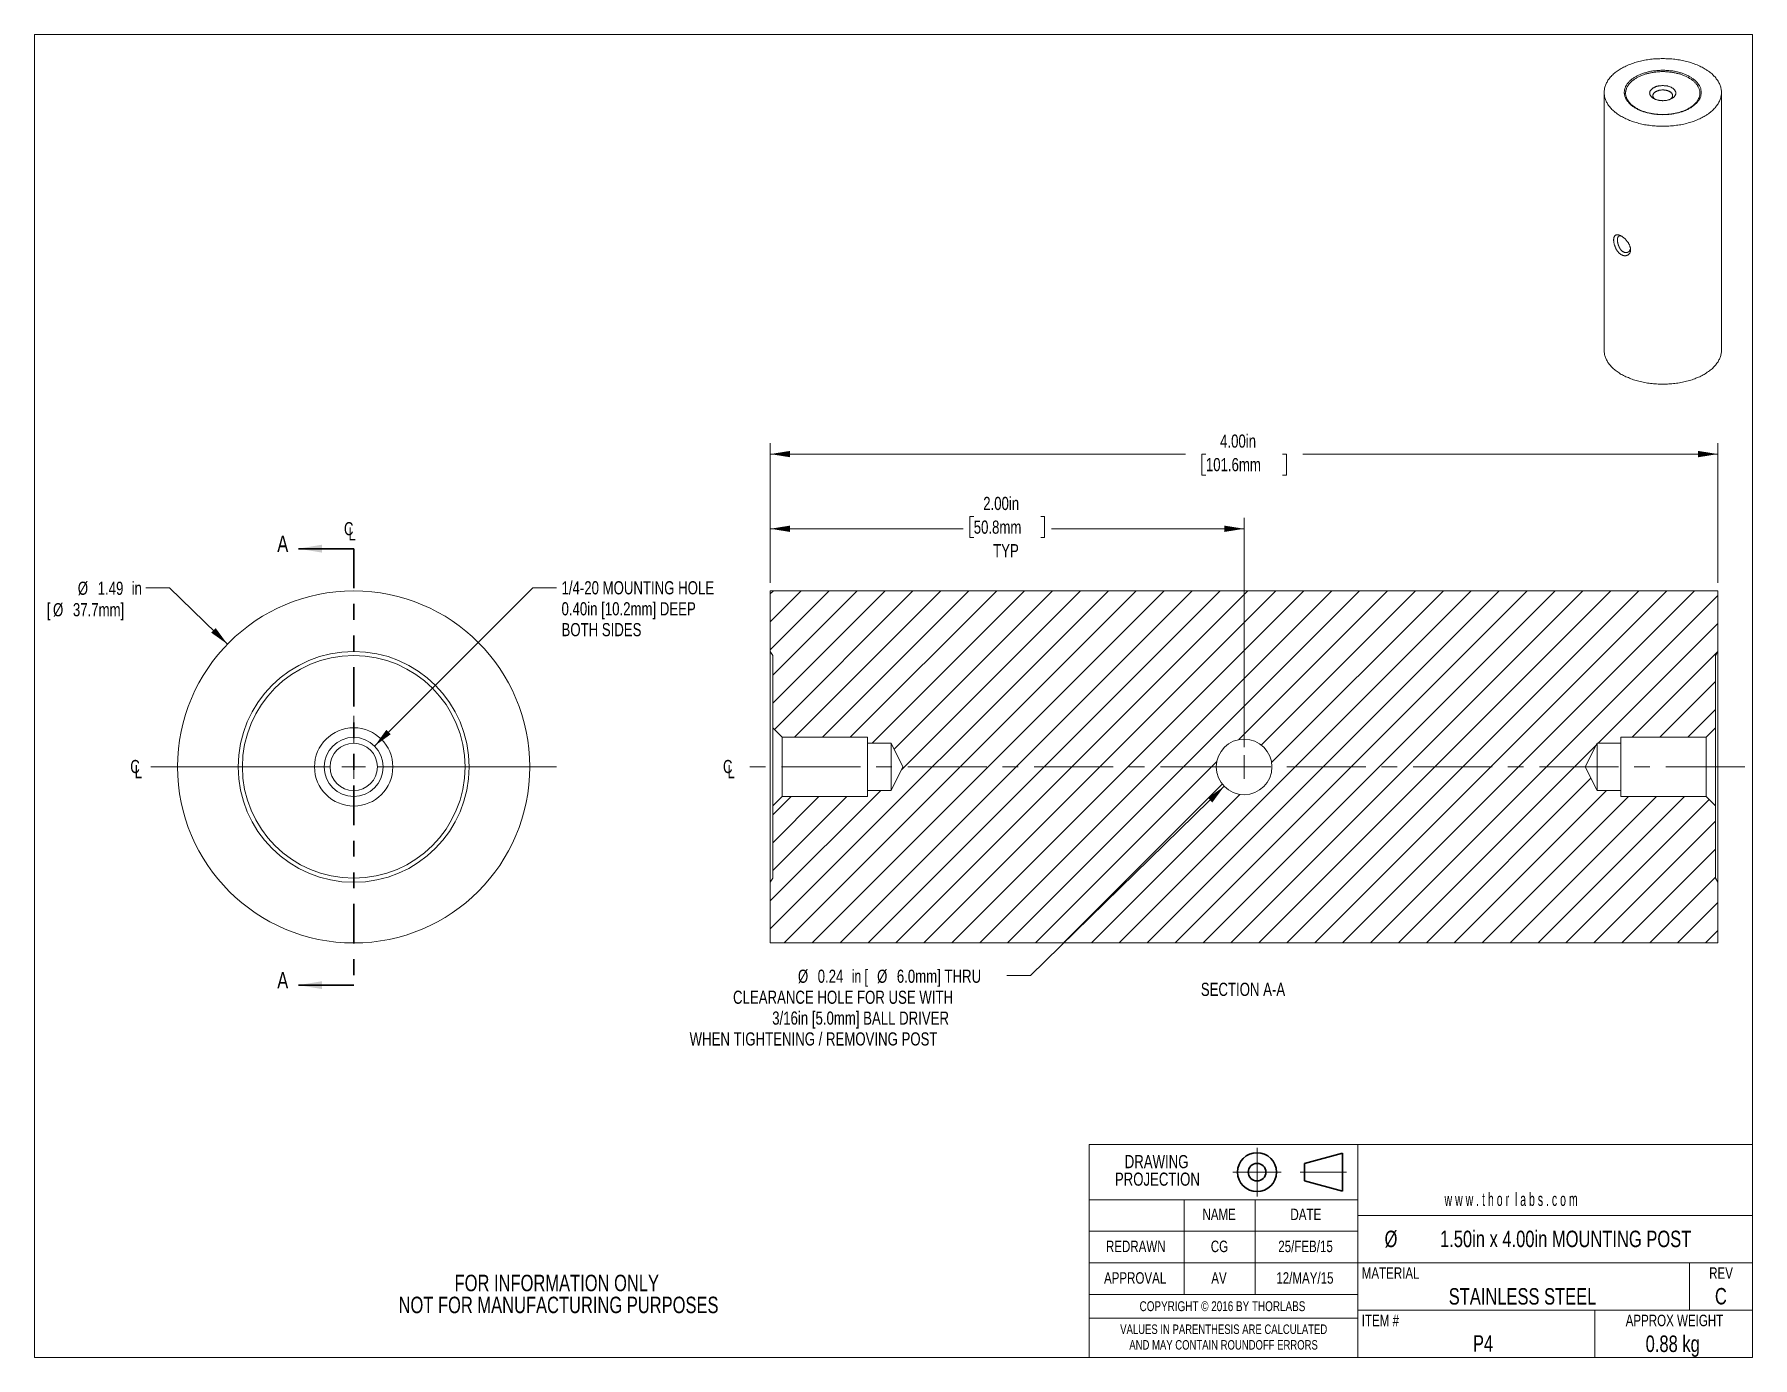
# Model space of a CAD drawing. Header units: inches. Extents: x 0.1 to 10.9, y 0.1 to 8.4.
import ezdxf

# ---------------------------------------------------------------- set-up
doc = ezdxf.new("R2010")
doc.units = ezdxf.units.IN
doc.header["$MEASUREMENT"] = 0
doc.header["$PDSIZE"] = -1
doc.linetypes.add('CENTERX2', pattern=[0.8, 0.5, -0.1, 0.1, -0.1])
doc.linetypes.add('PHANTOM', pattern=[0.5, 0.25, -0.05, 0.05, -0.05, 0.05, -0.05])
doc.styles.add('SLDTEXTSTYLE0', font='TXT', dxfattribs={"width": 0.75})
doc.styles.add('SLDTEXTSTYLE1', font='TXT', dxfattribs={"width": 0.6})
doc.styles.add('SLDTEXTSTYLE2', font='TXT', dxfattribs={"width": 0.6875})
doc.dimstyles.new('SLDDIMSTYLE0', dxfattribs={"dimtxt": 0.083333, "dimasz": 0.125, "dimexe": 0, "dimexo": 0.0625, "dimgap": 0.020833, "dimtad": 0, "dimtih": 1, "dimtoh": 1, "dimlfac": 0.666667, "dimrnd": 1e-09, "dimzin": 12, "dimdsep": 46, "dimtxsty": 'SLDTEXTSTYLE0', "dimsah": 1, "dimcen": 0, "dimadec": 0, "dimazin": 3, "dimtfac": 1, "dimtofl": 0, "dimtmove": 0, "dimatfit": 3, "dimfxl": 1, "dimfrac": 2, "dimtolj": 1, "dimtzin": 12, "dimarcsym": 0})
doc.dimstyles.new('SLDDIMSTYLE1', dxfattribs={"dimtxt": 0.083333, "dimasz": 0.125, "dimexe": 0, "dimexo": 0.0625, "dimgap": 0.020833, "dimtad": 0, "dimtih": 1, "dimtoh": 1, "dimlfac": 0.666667, "dimrnd": 1e-09, "dimzin": 12, "dimdsep": 46, "dimtxsty": 'SLDTEXTSTYLE0', "dimsah": 1, "dimcen": 0, "dimadec": 0, "dimazin": 3, "dimtfac": 1, "dimtofl": 0, "dimtmove": 0, "dimatfit": 3, "dimfxl": 1, "dimfrac": 2, "dimtolj": 1, "dimtzin": 12, "dimarcsym": 0})
doc.dimstyles.new('SLDDIMSTYLE2', dxfattribs={"dimtxt": 0.083333, "dimasz": 0.125, "dimexe": 0, "dimexo": 0.0625, "dimgap": 0.020833, "dimtad": 0, "dimtih": 1, "dimtoh": 1, "dimlfac": 0.666667, "dimrnd": 1e-09, "dimzin": 4, "dimdsep": 46, "dimtxsty": 'SLDTEXTSTYLE0', "dimsah": 1, "dimcen": 0.09, "dimadec": 0, "dimazin": 1, "dimtfac": 1, "dimtofl": 0, "dimtmove": 0, "dimatfit": 3, "dimfxl": 1, "dimfrac": 2, "dimtolj": 1, "dimtzin": 12, "dimarcsym": 0})
doc.dimstyles.new('SLDDIMSTYLE3', dxfattribs={"dimtxt": 0.083333, "dimasz": 0.125, "dimexe": 0, "dimexo": 0.0625, "dimgap": 0.020833, "dimtad": 0, "dimtih": 1, "dimtoh": 1, "dimlfac": 0.666667, "dimrnd": 1e-09, "dimdsep": 46, "dimtxsty": 'SLDTEXTSTYLE0', "dimsah": 1, "dimcen": 0, "dimadec": 0, "dimazin": 2, "dimtfac": 1, "dimtofl": 0, "dimtmove": 0, "dimatfit": 3, "dimfxl": 1, "dimfrac": 2, "dimtolj": 1, "dimtzin": 12, "dimarcsym": 0})

# ---------------------------------------------------------------- blocks, each defined once
blk = doc.blocks.new('Third Angle Projection Block')
at = {"color": 7, "linetype": 'CENTERX2', "lineweight": 0}
for p, q in [((3.995, 0.938), (3.995, 0.554)), ((3.803, 0.746), (4.187, 0.746)), ((4.336, 0.746), (4.703, 0.746))]:
    blk.add_line(p, q, dxfattribs=at)
at = {"color": 7, "linetype": 'Continuous', "lineweight": 30}
for p, q in [((4.67, 0.896), (4.37, 0.815)), ((4.67, 0.596), (4.67, 0.896)), ((4.37, 0.815), (4.37, 0.676)), ((4.37, 0.676), (4.67, 0.596))]:
    blk.add_line(p, q, dxfattribs=at)
for radius in [0.154, 0.0696]:
    blk.add_circle((3.995, 0.746), radius, dxfattribs=at)
at = {"color": 7, "linetype": 'Continuous', "lineweight": 0}
blk.add_point((3.995, 0.746), dxfattribs=at)
blk = doc.blocks.new('SW_NOTE_0')
at = {"color": 0, "linetype": 'Continuous', "lineweight": 0, "char_height": 0.06, "attachment_point": 2, "style": 'SLDTEXTSTYLE0'}
for s, insert in [('VALUES IN PARENTHESIS ARE CALCULATED', (0.784, 0.077)), ('AND MAY CONTAIN ROUNDOFF ERRORS', (0.783, -0.022))]:
    blk.add_mtext(s, dxfattribs=dict(at, insert=insert))
blk = doc.blocks.new('SW_NOTE_1')
at = {"color": 0, "linetype": 'Continuous', "lineweight": 0, "char_height": 0.0833, "attachment_point": 2, "style": 'SLDTEXTSTYLE0'}
for s, insert in [('DRAWING', (0.267, 0.107)), ('PROJECTION', (0.272, -0.004))]:
    blk.add_mtext(s, dxfattribs=dict(at, insert=insert))
blk = doc.blocks.new('SW_NOTE_2')
at = {"color": 0, "linetype": 'Continuous', "lineweight": 0, "char_height": 0.10417, "attachment_point": 2, "style": 'SLDTEXTSTYLE0'}
for s, insert in [('FOR INFORMATION ONLY', (0.822, 0.134)), ('NOT FOR MANUFACTURING PURPOSES', (0.833, -0.005))]:
    blk.add_mtext(s, dxfattribs=dict(at, insert=insert))
blk = doc.blocks.new('SW_NOTE_3')
at = {"color": 0, "linetype": 'Continuous', "lineweight": 0, "attachment_point": 2, "style": 'SLDTEXTSTYLE0'}
for s, insert, char_height in [('%%c', (0.075, 0.134), 0.1042), ('1.50in x 4.00in MOUNTING POST', (1.181, 0.134), 0.10417)]:
    blk.add_mtext(s, dxfattribs=dict(at, insert=insert, char_height=char_height))
blk = doc.blocks.new('_D')
at = {"color": 8, "linetype": 'Continuous', "lineweight": 0}
for p, q in [((0.916, 4.936), (0.766, 4.936)), ((1.283, 4.578), (0.916, 4.936))]:
    blk.add_line(p, q, dxfattribs=at)
blk.add_solid([(1.283, 4.578), (1.208, 4.68), (1.18, 4.651)], dxfattribs=at)
at = {"color": 8, "linetype": 'Continuous', "lineweight": 0, "char_height": 0.0833, "attachment_point": 1, "style": 'SLDTEXTSTYLE0'}
for s, insert in [('%%c', (0.335, 4.974)), ('1.49', (0.461, 4.974)), ('in', (0.676, 4.974)), ('[', (0.139, 4.838)), ('%%c', (0.178, 4.838)), ('37.7mm]', (0.304, 4.838))]:
    blk.add_mtext(s, dxfattribs=dict(at, insert=insert))
blk = doc.blocks.new('_D_1')
at = {"color": 8, "linetype": 'Continuous', "lineweight": 0}
for p, q in [((2.215, 3.934), (3.217, 4.936)), ((3.217, 4.936), (3.367, 4.936))]:
    blk.add_line(p, q, dxfattribs=at)
blk.add_solid([(2.215, 3.934), (2.317, 4.008), (2.289, 4.036)], dxfattribs=at)
at = {"color": 8, "linetype": 'Continuous', "lineweight": 0, "attachment_point": 1, "style": 'SLDTEXTSTYLE0'}
for s, insert, char_height in [('1/4-20 MOUNTING HOLE', (3.398, 4.977), 0.08333), ('0.40in [10.2mm] DEEP', (3.398, 4.844), 0.08333), ('BOTH SIDES', (3.398, 4.712), 0.0833)]:
    blk.add_mtext(s, dxfattribs=dict(at, insert=insert, char_height=char_height))
blk = doc.blocks.new('SW_SYMBOL_MOD_CL')
at = {"color": 0, "linetype": 'Continuous', "lineweight": 0, "char_height": 30.8, "attachment_point": 5, "style": 'SLDTEXTSTYLE0'}
for s, insert in [('C', (15.7, 23.6)), ('L', (23.6, 11.8))]:
    blk.add_mtext(s, dxfattribs=dict(at, insert=insert))
blk = doc.blocks.new('SW_CENTERMARKSYMBOL_0')
at = {"color": 0, "linetype": 'Continuous', "lineweight": 0}
for p, q in [((0, 0.15), (0, 0.323)), ((-0.15, 0), (-1.285, 0)), ((0, 0), (-0.075, 0)), ((0, 0), (0, 0.075)), ((0, 0), (0, -0.075)), ((0, 0), (0.075, 0)), ((0.15, 0), (1.285, 0)), ((0, -0.15), (0, -0.323))]:
    blk.add_line(p, q, dxfattribs=at)
blk = doc.blocks.new('_D_2')
at = {"color": 8, "linetype": 'Continuous', "lineweight": 0}
for p, q in [((4.72, 4.966), (4.72, 5.379)), ((6.008, 5.386), (5.983, 5.386)), ((5.983, 5.386), (5.983, 5.254)), ((6.432, 5.386), (6.457, 5.386)), ((6.457, 5.386), (6.457, 5.254)), ((7.72, 3.926), (7.72, 5.379)), ((4.72, 5.309), (5.941, 5.309)), ((5.983, 5.254), (6.008, 5.254)), ((6.457, 5.254), (6.432, 5.254)), ((7.72, 5.309), (6.5, 5.309))]:
    blk.add_line(p, q, dxfattribs=at)
for points in [[(4.72, 5.309), (4.845, 5.289), (4.845, 5.329)], [(7.72, 5.309), (7.595, 5.329), (7.595, 5.289)]]:
    blk.add_solid(points, dxfattribs=at)
at = {"color": 8, "linetype": 'Continuous', "lineweight": 0, "char_height": 0.0833, "attachment_point": 1, "style": 'SLDTEXTSTYLE0'}
for s, insert in [('2.00in', (6.068, 5.511)), ('50.8mm', (6.008, 5.361)), ('TYP', (6.131, 5.212))]:
    blk.add_mtext(s, dxfattribs=dict(at, insert=insert))
blk = doc.blocks.new('_D_3')
at = {"color": 8, "linetype": 'Continuous', "lineweight": 0}
for p, q in [((4.72, 4.966), (4.72, 5.852)), ((4.72, 5.782), (7.349, 5.782)), ((7.478, 5.782), (7.452, 5.782)), ((7.452, 5.782), (7.452, 5.649)), ((7.963, 5.782), (7.988, 5.782)), ((7.988, 5.782), (7.988, 5.649)), ((10.72, 5.782), (8.092, 5.782)), ((10.72, 4.966), (10.72, 5.852)), ((7.452, 5.649), (7.478, 5.649)), ((7.988, 5.649), (7.963, 5.649))]:
    blk.add_line(p, q, dxfattribs=at)
for points in [[(4.72, 5.782), (4.845, 5.762), (4.845, 5.802)], [(10.72, 5.782), (10.595, 5.802), (10.595, 5.762)]]:
    blk.add_solid(points, dxfattribs=at)
at = {"color": 8, "linetype": 'Continuous', "lineweight": 0, "char_height": 0.0833, "attachment_point": 1, "style": 'SLDTEXTSTYLE0'}
for s, insert in [('4.00in', (7.568, 5.906)), ('101.6mm', (7.478, 5.757))]:
    blk.add_mtext(s, dxfattribs=dict(at, insert=insert))
blk = doc.blocks.new('_D_4')
at = {"color": 8, "linetype": 'Continuous', "lineweight": 0}
for p, q in [((7.594, 3.678), (6.367, 2.479)), ((6.367, 2.479), (6.217, 2.479))]:
    blk.add_line(p, q, dxfattribs=at)
blk.add_solid([(7.594, 3.678), (7.491, 3.605), (7.519, 3.576)], dxfattribs=at)
at = {"color": 8, "linetype": 'Continuous', "lineweight": 0, "attachment_point": 1}
for s, insert, char_height, style in [('%%c', (4.895, 2.517), 0.0833, 'SLDTEXTSTYLE0'), ('0.24', (5.02, 2.517), 0.0833, 'SLDTEXTSTYLE0'), ('in [', (5.236, 2.517), 0.0833, 'SLDTEXTSTYLE2'), ('%%c', (5.396, 2.517), 0.0833, 'SLDTEXTSTYLE0'), ('6.0mm] THRU', (5.521, 2.517), 0.08333, 'SLDTEXTSTYLE0'), ('CLEARANCE HOLE FOR USE WITH', (4.484, 2.384), 0.08333, 'SLDTEXTSTYLE0'), ('3/16in [5.0mm] BALL DRIVER', (4.732, 2.252), 0.08333, 'SLDTEXTSTYLE0'), ('WHEN TIGHTENING / REMOVING POST', (4.209, 2.12), 0.08333, 'SLDTEXTSTYLE0')]:
    blk.add_mtext(s, dxfattribs=dict(at, insert=insert, char_height=char_height, style=style))
blk = doc.blocks.new('SW_CENTERMARKSYMBOL_1')
at = {"color": 0, "linetype": 'Continuous', "lineweight": 0}
for q in [(-0.075, 0), (0, 0.075), (0, -0.075), (0.075, 0)]:
    blk.add_line((0, 0), q, dxfattribs=at)

msp = doc.modelspace()

# ---------------------------------------------------------------- hatches: boundary and pattern name
at = {"linetype": 'Continuous', "lineweight": 0}
h = msp.add_hatch(dxfattribs=at)
h.set_pattern_fill('ANSI31', style=0)
h.paths.add_polyline_path([(10.105, 3.951), (10.105, 3.989), (10.645, 3.989), (10.705, 4.049), (10.705, 4.506), (10.72, 4.532), (10.72, 4.916), (4.72, 4.916), (4.72, 4.532), (4.735, 4.506), (4.735, 4.049), (4.795, 3.989), (5.335, 3.989), (5.335, 3.951), (5.485, 3.951), (5.56, 3.801), (5.485, 3.651), (5.335, 3.651), (5.335, 3.614), (4.795, 3.614), (4.735, 3.554), (4.735, 3.096), (4.72, 3.07), (4.72, 2.687), (10.72, 2.687), (10.72, 3.07), (10.705, 3.096), (10.705, 3.554), (10.645, 3.614), (10.105, 3.614), (10.105, 3.651), (9.955, 3.651), (9.88, 3.801), (9.955, 3.951)], flags=0)
edge = h.paths.add_edge_path(flags=0)
edge.add_arc((7.72, 3.801), 0.176, 0, 360)

# ---------------------------------------------------------------- linework, layer by layer
at = {"color": 7, "linetype": 'Continuous', "lineweight": 0}
for p, q in [((0.06, 8.44), (10.94, 8.44)), ((0.06, 8.44), (0.06, 0.06)), ((10.94, 8.44), (10.94, 0.06)), ((9.999, 8.072), (9.999, 6.439)), ((10.742, 6.439), (10.742, 8.072)), ((4.72, 4.532), (4.72, 4.916)), ((10.72, 4.916), (4.72, 4.916)), ((10.72, 4.532), (10.72, 4.916)), ((4.72, 4.532), (4.735, 4.506)), ((4.72, 4.532), (4.72, 3.07)), ((4.735, 4.506), (4.735, 4.049)), ((10.705, 4.506), (10.72, 4.532)), ((10.705, 4.049), (10.705, 4.506)), ((10.72, 4.532), (10.72, 3.07)), ((4.795, 3.989), (4.735, 4.049)), ((4.735, 3.554), (4.735, 4.049)), ((10.705, 4.049), (10.645, 3.989)), ((10.705, 4.049), (10.705, 3.554)), ((4.795, 3.989), (5.335, 3.989)), ((4.795, 3.989), (4.795, 3.614)), ((5.335, 3.989), (5.335, 3.951)), ((5.335, 3.951), (5.485, 3.951)), ((5.335, 3.951), (5.335, 3.651)), ((5.485, 3.951), (5.56, 3.801)), ((5.485, 3.951), (5.485, 3.651)), ((9.88, 3.801), (9.955, 3.951)), ((9.955, 3.951), (10.105, 3.951)), ((9.955, 3.651), (9.955, 3.951)), ((10.105, 3.989), (10.645, 3.989)), ((10.105, 3.951), (10.105, 3.989)), ((10.105, 3.651), (10.105, 3.951)), ((10.645, 3.614), (10.645, 3.989)), ((5.56, 3.801), (5.485, 3.651)), ((9.955, 3.651), (9.88, 3.801)), ((4.735, 3.554), (4.795, 3.614)), ((5.335, 3.614), (4.795, 3.614)), ((5.335, 3.651), (5.335, 3.614)), ((5.485, 3.651), (5.335, 3.651)), ((10.105, 3.651), (9.955, 3.651)), ((10.105, 3.614), (10.105, 3.651)), ((10.645, 3.614), (10.105, 3.614)), ((10.645, 3.614), (10.705, 3.554)), ((4.735, 3.554), (4.735, 3.096)), ((10.705, 3.096), (10.705, 3.554)), ((4.735, 3.096), (4.72, 3.07)), ((4.72, 2.687), (4.72, 3.07)), ((10.72, 3.07), (10.705, 3.096)), ((10.72, 2.687), (10.72, 3.07)), ((4.72, 2.687), (10.72, 2.687)), ((6.74, 1.41), (6.74, 0.06)), ((6.74, 1.41), (10.94, 1.41)), ((8.44, 1.41), (8.44, 0.06)), ((8.44, 1.06), (6.74, 1.06)), ((7.34, 1.06), (7.34, 0.46)), ((7.79, 1.06), (7.79, 0.46)), ((8.44, 0.96), (10.94, 0.96)), ((8.44, 0.86), (6.74, 0.86)), ((8.44, 0.66), (6.74, 0.66)), ((8.44, 0.66), (10.94, 0.66)), ((10.54, 0.66), (10.54, 0.36)), ((8.44, 0.46), (6.74, 0.46)), ((8.44, 0.36), (10.94, 0.36)), ((9.94, 0.36), (9.94, 0.06)), ((6.74, 0.31), (8.44, 0.31)), ((10.94, 0.06), (0.06, 0.06))]:
    msp.add_line(p, q, dxfattribs=at)
at = {"color": 7, "linetype": 'Continuous', "lineweight": 30}
for p, q in [((2.082, 5.183), (1.732, 5.183)), ((2.082, 2.419), (1.732, 2.419))]:
    msp.add_line(p, q, dxfattribs=at)
at = {"color": 7, "linetype": 'PHANTOM', "lineweight": 30}
msp.add_line((2.082, 5.183), (2.082, 2.419), dxfattribs=at)
at = {"color": 7, "linetype": 'CENTERX2', "lineweight": 0}
msp.add_line((10.89, 3.801), (4.55, 3.801), dxfattribs=at)
at = {"color": 7, "linetype": 'Continuous', "lineweight": 0, "flags": 128}
for points in [[(10.108, 7.92), (10.115, 7.917), (10.122, 7.913), (10.13, 7.909), (10.137, 7.905), (10.145, 7.902), (10.153, 7.899), (10.161, 7.895), (10.169, 7.892), (10.177, 7.889), (10.185, 7.886), (10.194, 7.884), (10.202, 7.881), (10.211, 7.879), (10.22, 7.876), (10.229, 7.874), (10.238, 7.872), (10.247, 7.87), (10.256, 7.868), (10.265, 7.867), (10.275, 7.865), (10.284, 7.864), (10.294, 7.862), (10.303, 7.861), (10.313, 7.86), (10.322, 7.86), (10.332, 7.859), (10.342, 7.858), (10.352, 7.858), (10.361, 7.858), (10.371, 7.858), (10.381, 7.858), (10.39, 7.858), (10.4, 7.858), (10.41, 7.859), (10.419, 7.86), (10.429, 7.86), (10.439, 7.861), (10.448, 7.862), (10.458, 7.864), (10.467, 7.865), (10.476, 7.867), (10.486, 7.868), (10.495, 7.87), (10.504, 7.872), (10.513, 7.874), (10.522, 7.876), (10.531, 7.879), (10.54, 7.881), (10.548, 7.884), (10.557, 7.886), (10.565, 7.889), (10.573, 7.892), (10.581, 7.895), (10.589, 7.899), (10.597, 7.902), (10.605, 7.905), (10.612, 7.909), (10.62, 7.913), (10.627, 7.917), (10.634, 7.92), (10.64, 7.925), (10.647, 7.929), (10.653, 7.933), (10.66, 7.937), (10.666, 7.942), (10.672, 7.946), (10.677, 7.951), (10.683, 7.955), (10.688, 7.96), (10.693, 7.965), (10.697, 7.97), (10.702, 7.975), (10.706, 7.98), (10.71, 7.985), (10.714, 7.99), (10.718, 7.995), (10.721, 8.001), (10.724, 8.006), (10.727, 8.011), (10.73, 8.017), (10.732, 8.022), (10.734, 8.028), (10.736, 8.033), (10.738, 8.039), (10.739, 8.044), (10.74, 8.05), (10.741, 8.055), (10.742, 8.061), (10.742, 8.067), (10.742, 8.072), (10.742, 8.078), (10.742, 8.083), (10.741, 8.089), (10.74, 8.095), (10.739, 8.1), (10.738, 8.106), (10.736, 8.111), (10.734, 8.117), (10.732, 8.122), (10.73, 8.128), (10.727, 8.133), (10.724, 8.138), (10.721, 8.144), (10.718, 8.149), (10.714, 8.154), (10.71, 8.159), (10.706, 8.164), (10.702, 8.17), (10.697, 8.174), (10.693, 8.179), (10.688, 8.184), (10.683, 8.189), (10.677, 8.194), (10.672, 8.198), (10.666, 8.203), (10.66, 8.207), (10.653, 8.211), (10.647, 8.216), (10.64, 8.22), (10.634, 8.224), (10.627, 8.228), (10.62, 8.232), (10.612, 8.235), (10.605, 8.239), (10.597, 8.242), (10.589, 8.246), (10.581, 8.249), (10.573, 8.252), (10.565, 8.255), (10.557, 8.258), (10.548, 8.261), (10.54, 8.263), (10.531, 8.266), (10.522, 8.268), (10.513, 8.27), (10.504, 8.272), (10.495, 8.274), (10.486, 8.276), (10.476, 8.278), (10.467, 8.279), (10.458, 8.281), (10.448, 8.282), (10.439, 8.283), (10.429, 8.284), (10.419, 8.285), (10.41, 8.285), (10.4, 8.286), (10.39, 8.286), (10.381, 8.287), (10.371, 8.287), (10.361, 8.287), (10.352, 8.286), (10.342, 8.286), (10.332, 8.285), (10.322, 8.285), (10.313, 8.284), (10.303, 8.283), (10.294, 8.282), (10.284, 8.281), (10.275, 8.279), (10.265, 8.278), (10.256, 8.276), (10.247, 8.274), (10.238, 8.272), (10.229, 8.27), (10.22, 8.268), (10.211, 8.266), (10.202, 8.263), (10.194, 8.261), (10.185, 8.258), (10.177, 8.255), (10.169, 8.252), (10.161, 8.249), (10.153, 8.246), (10.145, 8.242), (10.137, 8.239), (10.13, 8.235), (10.122, 8.232), (10.115, 8.228), (10.108, 8.224), (10.101, 8.22), (10.095, 8.216), (10.088, 8.211), (10.082, 8.207), (10.076, 8.203), (10.07, 8.198), (10.065, 8.194), (10.059, 8.189), (10.054, 8.184), (10.049, 8.179), (10.044, 8.174), (10.04, 8.17), (10.036, 8.164), (10.032, 8.159), (10.028, 8.154), (10.024, 8.149), (10.021, 8.144), (10.018, 8.138), (10.015, 8.133), (10.012, 8.128), (10.01, 8.122), (10.008, 8.117), (10.006, 8.111), (10.004, 8.106), (10.003, 8.1), (10.001, 8.095), (10.001, 8.089), (10, 8.083), (10, 8.078), (9.999, 8.072), (10, 8.067), (10, 8.061), (10.001, 8.055), (10.001, 8.05), (10.003, 8.044), (10.004, 8.039), (10.006, 8.033), (10.008, 8.028), (10.01, 8.022), (10.012, 8.017), (10.015, 8.011), (10.018, 8.006), (10.021, 8.001), (10.024, 7.995), (10.028, 7.99), (10.032, 7.985), (10.036, 7.98), (10.04, 7.975), (10.044, 7.97), (10.049, 7.965), (10.054, 7.96), (10.059, 7.955), (10.065, 7.951), (10.07, 7.946), (10.076, 7.942), (10.082, 7.937), (10.088, 7.933), (10.095, 7.929), (10.101, 7.925), (10.108, 7.92)], [(10.199, 7.973), (10.203, 7.97), (10.208, 7.968), (10.213, 7.965), (10.218, 7.963), (10.223, 7.961), (10.228, 7.958), (10.233, 7.956), (10.238, 7.954), (10.244, 7.952), (10.249, 7.95), (10.255, 7.949), (10.26, 7.947), (10.266, 7.945), (10.272, 7.944), (10.278, 7.942), (10.284, 7.941), (10.29, 7.94), (10.296, 7.938), (10.302, 7.937), (10.308, 7.936), (10.314, 7.935), (10.32, 7.935), (10.327, 7.934), (10.333, 7.933), (10.339, 7.933), (10.345, 7.932), (10.352, 7.932), (10.358, 7.932), (10.365, 7.932), (10.371, 7.931), (10.377, 7.932), (10.384, 7.932), (10.39, 7.932), (10.396, 7.932), (10.403, 7.933), (10.409, 7.933), (10.415, 7.934), (10.422, 7.935), (10.428, 7.935), (10.434, 7.936), (10.44, 7.937), (10.446, 7.938), (10.452, 7.94), (10.458, 7.941), (10.464, 7.942), (10.47, 7.944), (10.476, 7.945), (10.482, 7.947), (10.487, 7.949), (10.493, 7.95), (10.498, 7.952), (10.504, 7.954), (10.509, 7.956), (10.514, 7.958), (10.519, 7.961), (10.524, 7.963), (10.529, 7.965), (10.534, 7.968), (10.539, 7.97), (10.543, 7.973), (10.548, 7.975), (10.552, 7.978), (10.556, 7.981), (10.56, 7.984), (10.564, 7.987), (10.568, 7.989), (10.572, 7.992), (10.575, 7.996), (10.579, 7.999), (10.582, 8.002), (10.585, 8.005), (10.588, 8.008), (10.591, 8.012), (10.594, 8.015), (10.596, 8.018), (10.598, 8.022), (10.601, 8.025), (10.603, 8.029), (10.605, 8.032), (10.606, 8.036), (10.608, 8.039), (10.609, 8.043), (10.611, 8.047), (10.612, 8.05), (10.613, 8.054), (10.613, 8.057), (10.614, 8.061), (10.614, 8.065), (10.615, 8.068), (10.615, 8.072), (10.615, 8.076), (10.614, 8.08), (10.614, 8.083), (10.613, 8.087), (10.613, 8.091), (10.612, 8.094), (10.611, 8.098), (10.609, 8.101), (10.608, 8.105), (10.606, 8.109), (10.605, 8.112), (10.603, 8.116), (10.601, 8.119), (10.598, 8.123), (10.596, 8.126), (10.594, 8.129), (10.591, 8.133), (10.588, 8.136), (10.585, 8.139), (10.582, 8.142), (10.579, 8.146), (10.575, 8.149), (10.572, 8.152), (10.568, 8.155), (10.564, 8.158), (10.56, 8.161), (10.556, 8.163), (10.552, 8.166), (10.548, 8.169), (10.543, 8.172), (10.539, 8.174), (10.534, 8.177), (10.529, 8.179), (10.524, 8.181), (10.519, 8.184), (10.514, 8.186), (10.509, 8.188), (10.504, 8.19), (10.498, 8.192), (10.493, 8.194), (10.487, 8.196), (10.482, 8.197), (10.476, 8.199), (10.47, 8.201), (10.464, 8.202), (10.458, 8.203), (10.452, 8.205), (10.446, 8.206), (10.44, 8.207), (10.434, 8.208), (10.428, 8.209), (10.422, 8.21), (10.415, 8.21), (10.409, 8.211), (10.403, 8.212), (10.396, 8.212), (10.39, 8.212), (10.384, 8.213), (10.377, 8.213), (10.371, 8.213), (10.365, 8.213), (10.358, 8.213), (10.352, 8.212), (10.345, 8.212), (10.339, 8.212), (10.333, 8.211), (10.327, 8.21), (10.32, 8.21), (10.314, 8.209), (10.308, 8.208), (10.302, 8.207), (10.296, 8.206), (10.29, 8.205), (10.284, 8.203), (10.278, 8.202), (10.272, 8.201), (10.266, 8.199), (10.26, 8.197), (10.255, 8.196), (10.249, 8.194), (10.244, 8.192), (10.238, 8.19), (10.233, 8.188), (10.228, 8.186), (10.223, 8.184), (10.218, 8.181), (10.213, 8.179), (10.208, 8.177), (10.203, 8.174), (10.199, 8.172), (10.194, 8.169), (10.19, 8.166), (10.186, 8.163), (10.182, 8.161), (10.178, 8.158), (10.174, 8.155), (10.17, 8.152), (10.167, 8.149), (10.163, 8.146), (10.16, 8.142), (10.157, 8.139), (10.154, 8.136), (10.151, 8.133), (10.148, 8.129), (10.146, 8.126), (10.143, 8.123), (10.141, 8.119), (10.139, 8.116), (10.137, 8.112), (10.136, 8.109), (10.134, 8.105), (10.133, 8.101), (10.131, 8.098), (10.13, 8.094), (10.129, 8.091), (10.129, 8.087), (10.128, 8.083), (10.128, 8.08), (10.127, 8.076), (10.127, 8.072), (10.127, 8.068), (10.128, 8.065), (10.128, 8.061), (10.129, 8.057), (10.129, 8.054), (10.13, 8.05), (10.131, 8.047), (10.133, 8.043), (10.134, 8.039), (10.136, 8.036), (10.137, 8.032), (10.139, 8.029), (10.141, 8.025), (10.143, 8.022), (10.146, 8.018), (10.148, 8.015), (10.151, 8.012), (10.154, 8.008), (10.157, 8.005), (10.16, 8.002), (10.163, 7.999), (10.167, 7.996), (10.17, 7.992), (10.174, 7.989), (10.178, 7.987), (10.182, 7.984), (10.186, 7.981), (10.19, 7.978), (10.194, 7.975), (10.199, 7.973)], [(10.205, 7.972), (10.209, 7.97), (10.214, 7.967), (10.218, 7.965), (10.223, 7.963), (10.228, 7.96), (10.233, 7.958), (10.238, 7.956), (10.243, 7.954), (10.248, 7.952), (10.253, 7.951), (10.259, 7.949), (10.264, 7.947), (10.27, 7.946), (10.275, 7.944), (10.281, 7.943), (10.287, 7.941), (10.293, 7.94), (10.298, 7.939), (10.304, 7.938), (10.31, 7.937), (10.316, 7.936), (10.322, 7.935), (10.328, 7.935), (10.334, 7.934), (10.34, 7.934), (10.346, 7.933), (10.353, 7.933), (10.359, 7.933), (10.365, 7.932), (10.371, 7.932), (10.377, 7.932), (10.383, 7.933), (10.389, 7.933), (10.396, 7.933), (10.402, 7.934), (10.408, 7.934), (10.414, 7.935), (10.42, 7.935), (10.426, 7.936), (10.432, 7.937), (10.438, 7.938), (10.444, 7.939), (10.449, 7.94), (10.455, 7.941), (10.461, 7.943), (10.467, 7.944), (10.472, 7.946), (10.478, 7.947), (10.483, 7.949), (10.488, 7.951), (10.494, 7.952), (10.499, 7.954), (10.504, 7.956), (10.509, 7.958), (10.514, 7.96), (10.519, 7.963), (10.524, 7.965), (10.528, 7.967), (10.533, 7.97), (10.537, 7.972), (10.541, 7.975), (10.546, 7.977), (10.55, 7.98), (10.554, 7.983), (10.557, 7.985), (10.561, 7.988), (10.565, 7.991), (10.568, 7.994), (10.571, 7.997), (10.574, 8), (10.577, 8.003), (10.58, 8.006), (10.583, 8.01), (10.586, 8.013), (10.588, 8.016), (10.59, 8.019), (10.592, 8.023), (10.594, 8.026), (10.596, 8.03), (10.598, 8.033), (10.599, 8.036), (10.601, 8.04), (10.602, 8.043), (10.603, 8.047), (10.604, 8.05), (10.605, 8.054), (10.605, 8.057), (10.606, 8.061), (10.606, 8.065), (10.606, 8.068), (10.606, 8.072), (10.606, 8.075), (10.605, 8.079), (10.605, 8.082), (10.604, 8.086), (10.603, 8.089), (10.602, 8.093), (10.601, 8.096), (10.599, 8.1), (10.598, 8.103), (10.596, 8.107), (10.594, 8.11), (10.592, 8.113), (10.59, 8.117), (10.588, 8.12), (10.586, 8.123), (10.583, 8.126), (10.58, 8.13), (10.577, 8.133), (10.574, 8.136), (10.571, 8.139), (10.568, 8.142), (10.565, 8.145), (10.561, 8.148), (10.557, 8.151), (10.554, 8.153), (10.55, 8.156), (10.546, 8.159), (10.541, 8.161), (10.537, 8.164), (10.533, 8.166), (10.528, 8.169), (10.524, 8.171), (10.519, 8.173), (10.514, 8.176), (10.509, 8.178), (10.504, 8.18), (10.499, 8.182), (10.494, 8.184), (10.488, 8.186), (10.483, 8.187), (10.478, 8.189), (10.472, 8.191), (10.467, 8.192), (10.461, 8.193), (10.455, 8.195), (10.449, 8.196), (10.444, 8.197), (10.438, 8.198), (10.432, 8.199), (10.426, 8.2), (10.42, 8.201), (10.414, 8.201), (10.408, 8.202), (10.402, 8.203), (10.396, 8.203), (10.389, 8.203), (10.383, 8.204), (10.377, 8.204), (10.371, 8.204), (10.365, 8.204), (10.359, 8.204), (10.353, 8.203), (10.346, 8.203), (10.34, 8.203), (10.334, 8.202), (10.328, 8.201), (10.322, 8.201), (10.316, 8.2), (10.31, 8.199), (10.304, 8.198), (10.298, 8.197), (10.293, 8.196), (10.287, 8.195), (10.281, 8.193), (10.275, 8.192), (10.27, 8.191), (10.264, 8.189), (10.259, 8.187), (10.253, 8.186), (10.248, 8.184), (10.243, 8.182), (10.238, 8.18), (10.233, 8.178), (10.228, 8.176), (10.223, 8.173), (10.218, 8.171), (10.214, 8.169), (10.209, 8.166), (10.205, 8.164), (10.201, 8.161), (10.196, 8.159), (10.192, 8.156), (10.188, 8.153), (10.185, 8.151), (10.181, 8.148), (10.177, 8.145), (10.174, 8.142), (10.171, 8.139), (10.167, 8.136), (10.164, 8.133), (10.162, 8.13), (10.159, 8.126), (10.156, 8.123), (10.154, 8.12), (10.152, 8.117), (10.149, 8.113), (10.147, 8.11), (10.146, 8.107), (10.144, 8.103), (10.142, 8.1), (10.141, 8.096), (10.14, 8.093), (10.139, 8.089), (10.138, 8.086), (10.137, 8.082), (10.137, 8.079), (10.136, 8.075), (10.136, 8.072), (10.136, 8.068), (10.136, 8.065), (10.136, 8.061), (10.137, 8.057), (10.137, 8.054), (10.138, 8.05), (10.139, 8.047), (10.14, 8.043), (10.141, 8.04), (10.142, 8.036), (10.144, 8.033), (10.146, 8.03), (10.147, 8.026), (10.149, 8.023), (10.152, 8.019), (10.154, 8.016), (10.156, 8.013), (10.159, 8.01), (10.162, 8.006), (10.164, 8.003), (10.167, 8), (10.171, 7.997), (10.174, 7.994), (10.177, 7.991), (10.181, 7.988), (10.185, 7.985), (10.188, 7.983), (10.192, 7.98), (10.196, 7.977), (10.201, 7.975), (10.205, 7.972)], [(10.429, 8.102), (10.432, 8.1), (10.434, 8.099), (10.436, 8.097), (10.438, 8.095), (10.44, 8.094), (10.442, 8.092), (10.444, 8.09), (10.446, 8.088), (10.447, 8.087), (10.448, 8.085), (10.449, 8.083), (10.45, 8.081), (10.451, 8.079), (10.452, 8.077), (10.453, 8.075), (10.453, 8.073), (10.453, 8.071), (10.453, 8.069), (10.453, 8.067), (10.453, 8.064), (10.453, 8.062), (10.452, 8.06), (10.452, 8.058), (10.451, 8.056), (10.45, 8.054), (10.449, 8.052), (10.448, 8.051), (10.446, 8.049), (10.445, 8.047), (10.443, 8.045), (10.441, 8.043), (10.439, 8.041), (10.437, 8.04), (10.435, 8.038), (10.433, 8.037), (10.431, 8.035), (10.428, 8.034), (10.425, 8.032), (10.423, 8.031), (10.42, 8.03), (10.417, 8.029), (10.414, 8.027), (10.411, 8.026), (10.408, 8.025), (10.405, 8.025), (10.401, 8.024), (10.398, 8.023), (10.395, 8.022), (10.391, 8.022), (10.388, 8.021), (10.384, 8.021), (10.381, 8.021), (10.377, 8.021), (10.374, 8.02), (10.37, 8.02), (10.367, 8.021), (10.363, 8.021), (10.359, 8.021), (10.356, 8.021), (10.352, 8.022), (10.349, 8.022), (10.346, 8.023), (10.342, 8.023), (10.339, 8.024), (10.336, 8.025), (10.333, 8.026), (10.329, 8.027), (10.326, 8.028), (10.323, 8.029), (10.321, 8.03), (10.318, 8.032), (10.315, 8.033), (10.313, 8.034), (10.31, 8.036), (10.308, 8.037), (10.306, 8.039), (10.303, 8.041), (10.302, 8.042), (10.3, 8.044), (10.298, 8.046), (10.296, 8.048), (10.295, 8.05), (10.294, 8.052), (10.292, 8.053), (10.291, 8.055), (10.291, 8.057), (10.29, 8.059), (10.289, 8.061), (10.289, 8.063), (10.289, 8.065), (10.288, 8.068), (10.289, 8.07), (10.289, 8.072), (10.289, 8.074), (10.29, 8.076), (10.29, 8.078), (10.291, 8.08), (10.292, 8.082), (10.293, 8.084), (10.294, 8.086), (10.296, 8.087), (10.297, 8.089), (10.299, 8.091), (10.301, 8.093), (10.302, 8.095), (10.305, 8.096), (10.307, 8.098), (10.309, 8.099), (10.311, 8.101), (10.314, 8.102), (10.317, 8.104), (10.319, 8.105), (10.322, 8.106), (10.325, 8.108), (10.328, 8.109), (10.331, 8.11), (10.334, 8.111), (10.337, 8.112), (10.341, 8.112), (10.344, 8.113), (10.347, 8.114), (10.351, 8.114), (10.354, 8.115), (10.358, 8.115), (10.361, 8.115), (10.365, 8.116), (10.368, 8.116), (10.372, 8.116), (10.375, 8.116), (10.379, 8.115), (10.382, 8.115), (10.386, 8.115), (10.389, 8.114), (10.393, 8.114), (10.396, 8.113), (10.4, 8.113), (10.403, 8.112), (10.406, 8.111), (10.409, 8.11), (10.412, 8.109), (10.415, 8.108), (10.418, 8.107), (10.421, 8.106), (10.424, 8.105), (10.427, 8.103), (10.429, 8.102)], [(10.415, 8.077), (10.413, 8.078), (10.411, 8.08), (10.408, 8.081), (10.406, 8.082), (10.403, 8.083), (10.4, 8.084), (10.398, 8.084), (10.395, 8.085), (10.392, 8.086), (10.389, 8.086), (10.386, 8.087), (10.383, 8.087), (10.38, 8.087), (10.377, 8.088), (10.374, 8.088), (10.371, 8.088), (10.367, 8.088), (10.364, 8.088), (10.361, 8.087), (10.358, 8.087), (10.355, 8.087), (10.352, 8.086), (10.349, 8.086), (10.347, 8.085), (10.344, 8.084), (10.341, 8.083), (10.338, 8.082), (10.336, 8.082), (10.333, 8.08), (10.331, 8.079), (10.328, 8.078), (10.326, 8.077), (10.324, 8.076), (10.322, 8.074), (10.32, 8.073), (10.319, 8.071), (10.317, 8.07), (10.315, 8.068), (10.314, 8.067), (10.313, 8.065), (10.312, 8.063), (10.311, 8.062), (10.31, 8.06), (10.309, 8.058), (10.309, 8.056), (10.309, 8.055), (10.308, 8.053), (10.308, 8.051), (10.309, 8.049), (10.309, 8.047), (10.309, 8.046), (10.31, 8.044), (10.311, 8.042), (10.312, 8.041), (10.313, 8.039), (10.314, 8.037), (10.315, 8.036), (10.317, 8.034), (10.318, 8.032), (10.32, 8.031), (10.321, 8.03)], [(10.421, 8.03), (10.423, 8.031), (10.424, 8.033), (10.426, 8.034), (10.427, 8.036), (10.428, 8.038), (10.43, 8.039), (10.431, 8.041), (10.431, 8.043), (10.432, 8.044), (10.433, 8.046), (10.433, 8.048), (10.433, 8.05), (10.433, 8.052), (10.433, 8.053), (10.433, 8.055), (10.433, 8.057), (10.432, 8.059), (10.432, 8.06), (10.431, 8.062), (10.43, 8.064), (10.429, 8.065), (10.428, 8.067), (10.426, 8.069), (10.425, 8.07), (10.423, 8.072), (10.421, 8.073), (10.419, 8.075), (10.417, 8.076), (10.415, 8.077)], [(9.999, 6.439), (10, 6.433), (10, 6.428), (10.001, 6.422), (10.001, 6.417), (10.003, 6.411), (10.004, 6.406), (10.006, 6.4), (10.008, 6.394), (10.01, 6.389), (10.012, 6.384), (10.015, 6.378), (10.018, 6.373), (10.021, 6.367), (10.024, 6.362), (10.028, 6.357), (10.032, 6.352), (10.036, 6.347), (10.04, 6.342), (10.044, 6.337), (10.049, 6.332), (10.054, 6.327), (10.059, 6.322), (10.065, 6.318), (10.07, 6.313), (10.076, 6.309), (10.082, 6.304), (10.088, 6.3), (10.095, 6.296), (10.101, 6.291), (10.108, 6.287)], [(10.108, 6.287), (10.115, 6.283), (10.122, 6.28), (10.13, 6.276), (10.137, 6.272), (10.145, 6.269), (10.153, 6.266), (10.161, 6.262), (10.169, 6.259), (10.177, 6.256), (10.185, 6.253), (10.194, 6.251), (10.202, 6.248), (10.211, 6.245), (10.22, 6.243), (10.229, 6.241), (10.238, 6.239), (10.247, 6.237), (10.256, 6.235), (10.265, 6.233), (10.275, 6.232), (10.284, 6.231), (10.294, 6.229), (10.303, 6.228), (10.313, 6.227), (10.322, 6.226), (10.332, 6.226), (10.342, 6.225), (10.352, 6.225), (10.361, 6.225), (10.371, 6.225), (10.381, 6.225), (10.39, 6.225), (10.4, 6.225), (10.41, 6.226), (10.419, 6.226), (10.429, 6.227), (10.439, 6.228), (10.448, 6.229), (10.458, 6.231), (10.467, 6.232), (10.476, 6.233), (10.486, 6.235), (10.495, 6.237), (10.504, 6.239), (10.513, 6.241), (10.522, 6.243), (10.531, 6.245), (10.54, 6.248), (10.548, 6.251), (10.557, 6.253), (10.565, 6.256), (10.573, 6.259), (10.581, 6.262), (10.589, 6.266), (10.597, 6.269), (10.605, 6.272), (10.612, 6.276), (10.62, 6.28), (10.627, 6.283), (10.634, 6.287), (10.64, 6.291), (10.647, 6.296), (10.653, 6.3), (10.66, 6.304), (10.666, 6.309), (10.672, 6.313), (10.677, 6.318), (10.683, 6.322), (10.688, 6.327), (10.693, 6.332), (10.697, 6.337), (10.702, 6.342), (10.706, 6.347), (10.71, 6.352), (10.714, 6.357), (10.718, 6.362), (10.721, 6.367), (10.724, 6.373), (10.727, 6.378), (10.73, 6.384), (10.732, 6.389), (10.734, 6.394), (10.736, 6.4), (10.738, 6.406), (10.739, 6.411), (10.74, 6.417), (10.741, 6.422), (10.742, 6.428), (10.742, 6.433), (10.742, 6.439)]]:
    msp.add_lwpolyline(points, dxfattribs=at)
at = {"color": 7, "linetype": 'Continuous', "lineweight": 0}
for centre, radius in [((2.082, 3.801), 1.115), ((2.082, 3.801), 0.731), ((2.082, 3.801), 0.705), ((2.082, 3.801), 0.248), ((2.082, 3.801), 0.187), ((2.082, 3.801), 0.15), ((7.72, 3.801), 0.176)]:
    msp.add_circle(centre, radius, dxfattribs=at)
for points, knots in [([(10.167, 7.076), (10.167, 7.074), (10.167, 7.071), (10.166, 7.065), (10.165, 7.06), (10.162, 7.055), (10.16, 7.051), (10.157, 7.048), (10.153, 7.044), (10.149, 7.042), (10.144, 7.04), (10.14, 7.039), (10.135, 7.038), (10.13, 7.038), (10.124, 7.039), (10.119, 7.04), (10.114, 7.042), (10.108, 7.045), (10.103, 7.048), (10.098, 7.052), (10.093, 7.057), (10.089, 7.062), (10.084, 7.067), (10.08, 7.073), (10.076, 7.079), (10.073, 7.086), (10.07, 7.092), (10.068, 7.099), (10.065, 7.106), (10.063, 7.113), (10.062, 7.119), (10.061, 7.126), (10.06, 7.132), (10.06, 7.138), (10.06, 7.144), (10.061, 7.149), (10.062, 7.154), (10.064, 7.158), (10.065, 7.162), (10.068, 7.165), (10.07, 7.167), (10.073, 7.169), (10.077, 7.17), (10.08, 7.171), (10.084, 7.171), (10.089, 7.171), (10.093, 7.17), (10.098, 7.168), (10.103, 7.166), (10.108, 7.163), (10.114, 7.16), (10.119, 7.156), (10.124, 7.152), (10.13, 7.147), (10.135, 7.142), (10.14, 7.137), (10.144, 7.131), (10.149, 7.125), (10.153, 7.119), (10.157, 7.113), (10.16, 7.107), (10.162, 7.101), (10.165, 7.094), (10.166, 7.088), (10.167, 7.082), (10.167, 7.078), (10.167, 7.076)], [0, 0, 0, 0, 0.0153149, 0.0305959, 0.0458273, 0.0611735, 0.0766373, 0.0920405, 0.1075272, 0.1232062, 0.1388489, 0.1545158, 0.1703525, 0.1862565, 0.2020927, 0.2180059, 0.2340718, 0.2500252, 0.265949, 0.2819866, 0.297959, 0.3138035, 0.3296658, 0.3455433, 0.3612278, 0.3768511, 0.3925274, 0.4080331, 0.4234162, 0.4388305, 0.4542491, 0.4695624, 0.4849197, 0.5001684, 0.5153516, 0.5306379, 0.545994, 0.5612753, 0.57664, 0.5921807, 0.6076729, 0.6232085, 0.6389336, 0.6546886, 0.6704153, 0.6862583, 0.7022515, 0.7181475, 0.7340594, 0.7501224, 0.7661177, 0.7820229, 0.7979843, 0.8139629, 0.8297667, 0.8455351, 0.861357, 0.8769945, 0.8925245, 0.9080946, 0.9235785, 0.9388978, 0.95421, 0.9695898, 0.9848125, 1, 1, 1, 1]), ([(10.104, 7.165), (10.104, 7.165), (10.103, 7.165), (10.102, 7.165), (10.1, 7.165), (10.099, 7.165), (10.098, 7.165), (10.097, 7.165), (10.096, 7.164), (10.095, 7.164), (10.095, 7.164), (10.094, 7.163), (10.093, 7.163), (10.092, 7.162), (10.092, 7.162), (10.091, 7.161), (10.09, 7.16), (10.089, 7.159), (10.088, 7.158), (10.088, 7.157), (10.087, 7.156), (10.087, 7.154), (10.086, 7.152), (10.085, 7.151), (10.085, 7.149), (10.085, 7.146), (10.084, 7.143), (10.084, 7.139), (10.084, 7.136), (10.084, 7.133), (10.084, 7.131), (10.085, 7.128), (10.085, 7.126), (10.085, 7.123), (10.086, 7.12), (10.087, 7.117), (10.087, 7.114), (10.088, 7.111), (10.089, 7.108), (10.09, 7.106), (10.09, 7.104), (10.091, 7.102), (10.092, 7.101), (10.092, 7.099), (10.093, 7.097), (10.094, 7.096), (10.095, 7.094), (10.095, 7.092), (10.096, 7.09), (10.097, 7.089), (10.098, 7.087), (10.099, 7.086), (10.1, 7.084), (10.101, 7.082), (10.102, 7.08), (10.104, 7.078), (10.105, 7.076), (10.107, 7.074), (10.109, 7.072), (10.111, 7.07), (10.113, 7.068), (10.116, 7.066), (10.12, 7.063), (10.123, 7.062), (10.125, 7.061), (10.127, 7.06), (10.129, 7.059), (10.131, 7.059), (10.133, 7.058), (10.135, 7.058), (10.137, 7.058), (10.139, 7.058), (10.142, 7.058), (10.144, 7.058), (10.146, 7.059), (10.147, 7.059), (10.148, 7.06), (10.149, 7.06), (10.15, 7.06), (10.151, 7.061), (10.152, 7.062), (10.154, 7.062), (10.155, 7.063), (10.156, 7.064), (10.157, 7.065), (10.158, 7.066), (10.159, 7.067), (10.16, 7.069), (10.161, 7.07), (10.162, 7.071), (10.163, 7.073), (10.164, 7.075), (10.165, 7.077), (10.166, 7.079), (10.166, 7.081), (10.167, 7.083), (10.167, 7.084)], [0, 0, 0, 0, 0.004559, 0.01787, 0.03091, 0.044003, 0.050797, 0.058015, 0.064588, 0.070599, 0.077825, 0.086266, 0.095594, 0.103164, 0.108974, 0.116399, 0.128048, 0.139516, 0.150049, 0.160274, 0.170812, 0.180962, 0.193205, 0.205171, 0.216859, 0.228272, 0.25203, 0.275454, 0.287183, 0.298993, 0.310886, 0.322864, 0.334313, 0.346038, 0.35804, 0.370321, 0.383348, 0.396694, 0.409726, 0.422788, 0.429552, 0.436778, 0.443179, 0.448943, 0.456246, 0.465088, 0.474184, 0.481837, 0.488046, 0.495826, 0.503477, 0.510627, 0.51831, 0.528831, 0.539074, 0.549622, 0.559809, 0.572008, 0.583948, 0.595629, 0.607052, 0.630831, 0.654301, 0.666024, 0.677822, 0.689697, 0.701652, 0.713052, 0.724708, 0.736622, 0.748794, 0.761853, 0.775227, 0.788358, 0.801479, 0.808235, 0.815413, 0.821952, 0.827933, 0.835121, 0.843515, 0.85292, 0.860559, 0.866431, 0.87386, 0.885506, 0.896915, 0.907354, 0.917542, 0.928145, 0.938364, 0.950583, 0.962524, 0.97419, 0.985582, 1, 1, 1, 1])]:
    msp.add_open_spline(points, degree=3, knots=knots, dxfattribs=at)
at = {"color": 7, "linetype": 'Continuous', "lineweight": 30}
for points in [[(1.732, 5.183), (1.882, 5.158), (1.882, 5.208)], [(1.732, 2.419), (1.882, 2.394), (1.882, 2.444)]]:
    msp.add_solid(points, dxfattribs=at)

# ---------------------------------------------------------------- block references
at = {"color": 7, "linetype": 'Continuous', "lineweight": 0, "xscale": 0.0027037109, "yscale": 0.0027037109, "zscale": 0.0027037109}
for p in [(2.008, 5.245), (0.655, 3.739), (4.408, 3.739)]:
    msp.add_blockref('SW_SYMBOL_MOD_CL', p, dxfattribs=at)
at = {"color": 7, "linetype": 'Continuous', "lineweight": 0}
for name, p in [('SW_CENTERMARKSYMBOL_0', (2.082, 3.801)), ('SW_CENTERMARKSYMBOL_1', (7.72, 3.801)), ('SW_NOTE_1', (6.899, 1.236)), ('SW_NOTE_3', (8.575, 0.73)), ('SW_NOTE_2', (2.546, 0.451)), ('SW_NOTE_0', (6.807, 0.193))]:
    msp.add_blockref(name, p, dxfattribs=at)
at = {"color": 7, "linetype": 'Continuous', "xscale": 0.8, "yscale": 0.8, "zscale": 0.8}
msp.add_blockref('Third Angle Projection Block', (4.606, 0.638), dxfattribs=at)

# ---------------------------------------------------------------- texts
at = {"color": 7, "linetype": 'Continuous', "char_height": 0.104, "attachment_point": 1, "style": 'SLDTEXTSTYLE0'}
for insert in [(1.598, 5.266), (1.598, 2.502)]:
    msp.add_mtext('A', dxfattribs=dict(at, insert=insert))
at = {"color": 7, "linetype": 'Continuous', "lineweight": 0}
for s, insert, char_height, attachment_point, style in [('SECTION A-A', (7.713, 2.434), 0.08333, 2, 'SLDTEXTSTYLE0'), ('w w w . t h o r  l a b s . c o m', (8.989, 1.104), 0.08333, 1, 'SLDTEXTSTYLE1'), ('NAME', (7.562, 1.004), 0.0729, 2, 'SLDTEXTSTYLE0'), ('DATE', (8.111, 1.004), 0.0729, 2, 'SLDTEXTSTYLE0'), ('REDRAWN', (7.034, 0.801), 0.0729, 2, 'SLDTEXTSTYLE0'), ('CG', (7.564, 0.801), 0.0729, 2, 'SLDTEXTSTYLE0'), ('25/FEB/15', (8.109, 0.801), 0.0729, 2, 'SLDTEXTSTYLE0'), ('APPROVAL', (7.03, 0.601), 0.0729, 2, 'SLDTEXTSTYLE0'), ('AV', (7.561, 0.601), 0.0729, 2, 'SLDTEXTSTYLE0'), ('12/MAY/15', (8.105, 0.601), 0.0729, 2, 'SLDTEXTSTYLE0'), ('MATERIAL', (8.465, 0.632), 0.0729, 1, 'SLDTEXTSTYLE0'), ('REV', (10.74, 0.632), 0.0729, 2, 'SLDTEXTSTYLE0'), ('STAINLESS STEEL', (9.483, 0.5), 0.10417, 2, 'SLDTEXTSTYLE0'), ('C', (10.739, 0.501), 0.104, 2, 'SLDTEXTSTYLE0'), ('COPYRIGHT © 2016 BY THORLABS', (7.583, 0.417), 0.0625, 2, 'SLDTEXTSTYLE0'), ('ITEM #', (8.465, 0.332), 0.0729, 1, 'SLDTEXTSTYLE0'), ('APPROX WEIGHT', (10.445, 0.332), 0.07292, 2, 'SLDTEXTSTYLE0'), ('P4', (9.233, 0.202), 0.1042, 2, 'SLDTEXTSTYLE0'), ('0.88 kg', (10.434, 0.2), 0.1042, 2, 'SLDTEXTSTYLE0')]:
    msp.add_mtext(s, dxfattribs=dict(at, insert=insert, char_height=char_height, attachment_point=attachment_point, style=style))

# ---------------------------------------------------------------- dimensions: what is measured, and where the dimension line sits
at = {"color": 8, "linetype": 'Continuous', "lineweight": 0}
dim = msp.add_linear_dim(base=(4.72, 5.782), p1=(10.72, 4.916), p2=(4.72, 4.916), dimstyle='SLDDIMSTYLE2', dxfattribs=at)
dim.commit()
dim.dimension.update_dxf_attribs({"geometry": '_D_3', "text_midpoint": (7.72, 5.782), "dimtype": 160})
dim = msp.add_linear_dim(base=(4.72, 5.309), p1=(7.72, 3.876), p2=(4.72, 4.916), text='<>\\PTYP', dimstyle='SLDDIMSTYLE2', dxfattribs=at)
dim.commit()
dim.dimension.update_dxf_attribs({"geometry": '_D_2', "text_midpoint": (6.22, 5.309), "dimtype": 160})
for p1, p2, text, dimstyle, picture, middle in [((2.881, 3.024), (1.283, 4.578), '<>in\\P[%%c37.7mm]', 'SLDDIMSTYLE0', '_D', (0.453, 4.936)), ((7.8463, 3.92434), (7.59415, 3.67801), '<>in [%%c6.0mm] THRU\\PCLEARANCE HOLE FOR USE WITH\\P3/16in [5.0mm] BALL DRIVER\\PWHEN TIGHTENING / REMOVING POST', 'SLDDIMSTYLE3', '_D_4', (5.21267, 2.47888))]:
    dim = msp.add_diameter_dim_2p(p1=p1, p2=p2, text=text, dimstyle=dimstyle, dxfattribs=at)
    dim.commit()
    dim.dimension.update_dxf_attribs({"geometry": picture, "text_midpoint": middle, "dimtype": 163})
dim = msp.add_diameter_dim_2p(p1=(1.95, 3.669), p2=(2.215, 3.934), text='1/4-20 MOUNTING HOLE\\P0.40in [10.2mm] DEEP\\PBOTH SIDES', dimstyle='SLDDIMSTYLE1', override={"dimpost": '<>'}, dxfattribs=at)
dim.commit()
dim.dimension.update_dxf_attribs({"geometry": '_D_1', "text_midpoint": (4.039, 4.936), "dimtype": 163})

doc.saveas('drawing.dxf')
